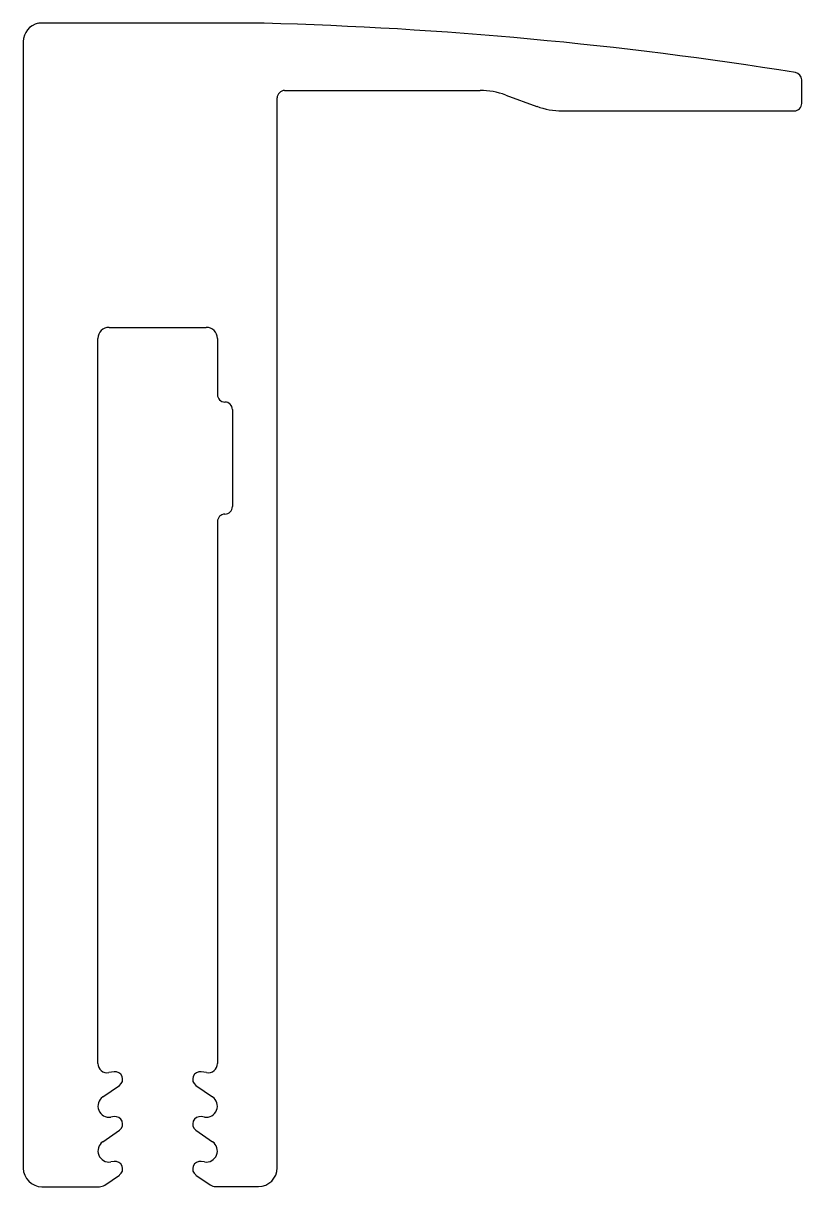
# Model space of a CAD drawing. Extents: x 1.3 to 22.1, y 1.2 to 32.3.
import ezdxf

# ---------------------------------------------------------------- set-up
doc = ezdxf.new("R2010")
doc.units = 0
doc.layers.get('0').update_dxf_attribs({"linetype": 'CONTINUOUS'})

msp = doc.modelspace()

# ---------------------------------------------------------------- linework, layer by layer
for p, q in [((7.735, 32.349), (1.735, 32.349)), ((1.285, 31.858), (1.285, 1.702)), ((8.285, 30.549), (13.521, 30.549)), ((22.135, 30.204), (22.135, 30.834)), ((8.085, 1.709), (8.085, 30.349)), ((14.205, 30.428), (15.036, 30.125)), ((15.72, 30.005), (21.935, 30.004)), ((3.585, 24.208), (6.185, 24.208)), ((3.285, 4.503), (3.285, 23.908)), ((6.485, 23.908), (6.485, 22.408)), ((6.885, 22.008), (6.885, 19.408)), ((6.485, 19.008), (6.485, 4.503)), ((3.716, 4.278), (3.574, 4.256)), ((6.196, 4.256), (6.053, 4.278)), ((3.414, 3.608), (3.861, 3.916)), ((5.908, 3.916), (6.355, 3.608)), ((3.716, 3.078), (3.632, 3.065)), ((6.138, 3.065), (6.053, 3.078)), ((3.414, 2.408), (3.861, 2.716)), ((5.908, 2.716), (6.355, 2.408)), ((3.716, 1.878), (3.632, 1.865)), ((6.138, 1.865), (6.053, 1.878)), ((3.47, 1.246), (3.861, 1.516)), ((5.908, 1.516), (6.29, 1.253)), ((1.785, 1.202), (3.328, 1.202)), ((6.432, 1.209), (7.585, 1.209))]:
    msp.add_line(p, q)
for centre, radius, start, end in [((1.785, 31.858), 0.5, 101.537, 180), ((4.913, -75.659), 108.054, 91.68544, 91.71196), ((4.913, -75.659), 108.044, 80.9186, 88.50339), ((21.935, 30.834), 0.2, 0, 80.9186), ((8.285, 30.349), 0.2, 90, 180), ((13.521, 28.549), 2, 69.9903, 90), ((15.721, 32.005), 2, 249.9903, 269.9872), ((21.935, 30.204), 0.2, 269.9872, 0), ((3.585, 23.908), 0.3, 90, 180), ((6.185, 23.908), 0.3, 0, 90), ((6.685, 22.408), 0.2, 180, 270), ((6.685, 22.008), 0.2, 360, 90), ((6.685, 19.408), 0.2, 270, 0), ((6.685, 19.008), 0.2, 90, 180), ((3.535, 4.503), 0.25, 180, 279), ((6.235, 4.503), 0.25, 261, 0), ((3.747, 4.081), 0.2, 304.5887, 99), ((6.022, 4.081), 0.2, 81, 235.4113), ((3.585, 3.361), 0.3, 124.5887, 279), ((6.185, 3.361), 0.3, 261, 55.4113), ((3.747, 2.881), 0.2, 304.5887, 99), ((6.022, 2.881), 0.2, 81, 235.4113), ((3.585, 2.161), 0.3, 124.5887, 279), ((6.185, 2.161), 0.3, 261, 55.4113), ((3.747, 1.681), 0.2, 304.5887, 99), ((6.022, 1.681), 0.2, 81, 235.4113), ((1.785, 1.702), 0.5, 180, 270), ((7.585, 1.709), 0.5, 270, 360), ((3.328, 1.452), 0.25, 270, 304.5887), ((6.432, 1.459), 0.25, 235.4113, 270)]:
    msp.add_arc(centre, radius, start, end)

doc.saveas('drawing.dxf')
